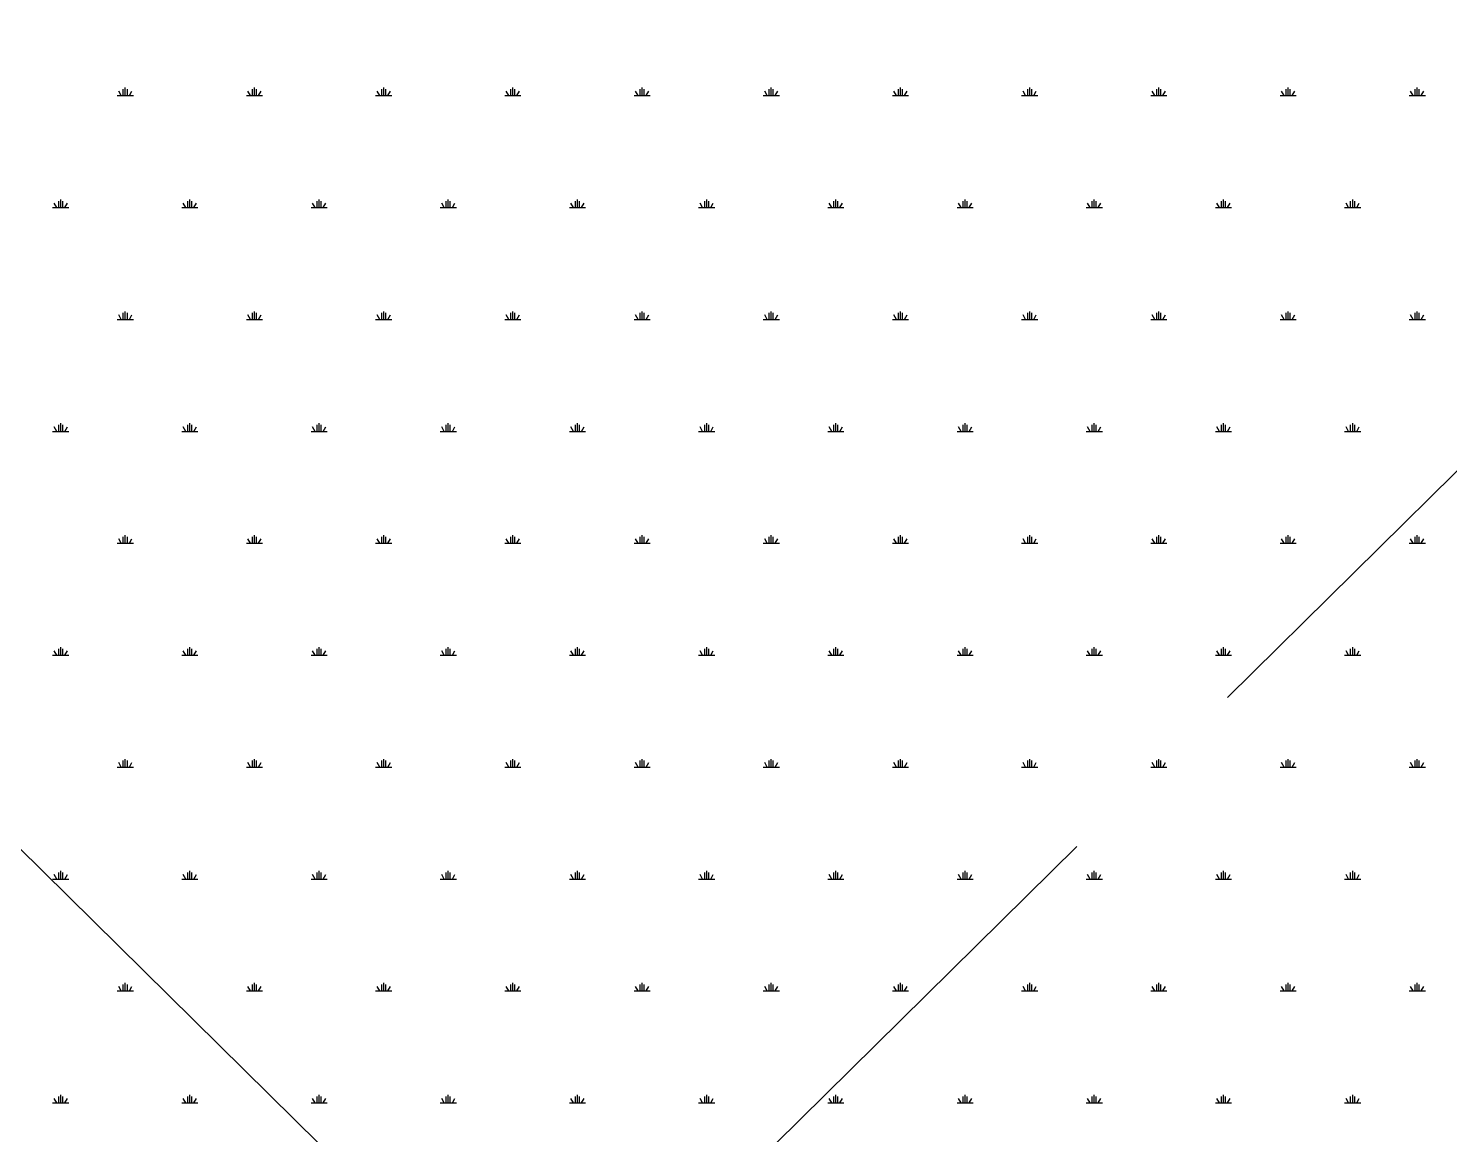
# Model space of a CAD drawing. Header units: millimetres. Extents: x 2999.9 to 3041.9, y 869.6 to 906.3.
# Drawn here: x 3020.963 to 3021.801, y 900.051 to 900.704 of the extents above; entities that cross this region are included whole.
import ezdxf

# ---------------------------------------------------------------- set-up
doc = ezdxf.new("R2010")
doc.units = ezdxf.units.MM
doc.linetypes.add('HIDDEN', pattern=[0.375, 0.25, -0.125])

msp = doc.modelspace()

# ---------------------------------------------------------------- linework, layer by layer
at = {"color": 253, "linetype": 'HIDDEN', "lineweight": 0}
for p, q in [((3019.26921, 897.93752), (3023.26921, 901.88817)), ((3023.26921, 897.93752), (3019.26921, 901.88817))]:
    msp.add_line(p, q, dxfattribs=at)
at = {"color": 76, "linetype": 'Continuous'}
for p, q in [((3021.01555, 900.664), (3021.02507, 900.664)), ((3021.01793, 900.664), (3021.0164, 900.66664)), ((3021.01912, 900.664), (3021.01912, 900.66781)), ((3021.02031, 900.664), (3021.02031, 900.66876)), ((3021.0215, 900.664), (3021.0215, 900.66781)), ((3021.02269, 900.664), (3021.02422, 900.66664)), ((3021.09175, 900.664), (3021.10127, 900.664)), ((3021.09413, 900.664), (3021.0926, 900.66664)), ((3021.09532, 900.664), (3021.09532, 900.66781)), ((3021.09651, 900.664), (3021.09651, 900.66876)), ((3021.0977, 900.664), (3021.0977, 900.66781)), ((3021.09889, 900.664), (3021.10042, 900.66664)), ((3021.16795, 900.664), (3021.17747, 900.664)), ((3021.17033, 900.664), (3021.1688, 900.66664)), ((3021.17152, 900.664), (3021.17152, 900.66781)), ((3021.17271, 900.664), (3021.17271, 900.66876)), ((3021.1739, 900.664), (3021.1739, 900.66781)), ((3021.17509, 900.664), (3021.17662, 900.66664)), ((3021.24415, 900.664), (3021.25367, 900.664)), ((3021.24653, 900.664), (3021.245, 900.66664)), ((3021.24772, 900.664), (3021.24772, 900.66781)), ((3021.24891, 900.664), (3021.24891, 900.66876)), ((3021.2501, 900.664), (3021.2501, 900.66781)), ((3021.25129, 900.664), (3021.25282, 900.66664)), ((3021.32035, 900.664), (3021.32987, 900.664)), ((3021.32273, 900.664), (3021.3212, 900.66664)), ((3021.32392, 900.664), (3021.32392, 900.66781)), ((3021.32511, 900.664), (3021.32511, 900.66876)), ((3021.3263, 900.664), (3021.3263, 900.66781)), ((3021.32749, 900.664), (3021.32902, 900.66664)), ((3021.39655, 900.664), (3021.40607, 900.664)), ((3021.39893, 900.664), (3021.3974, 900.66664)), ((3021.40012, 900.664), (3021.40012, 900.66781)), ((3021.40131, 900.664), (3021.40131, 900.66876)), ((3021.4025, 900.664), (3021.4025, 900.66781)), ((3021.40369, 900.664), (3021.40522, 900.66664)), ((3021.47275, 900.664), (3021.48227, 900.664)), ((3021.47513, 900.664), (3021.4736, 900.66664)), ((3021.47632, 900.664), (3021.47632, 900.66781)), ((3021.47751, 900.664), (3021.47751, 900.66876)), ((3021.4787, 900.664), (3021.4787, 900.66781)), ((3021.47989, 900.664), (3021.48142, 900.66664)), ((3021.54895, 900.664), (3021.55847, 900.664)), ((3021.55133, 900.664), (3021.5498, 900.66664)), ((3021.55252, 900.664), (3021.55252, 900.66781)), ((3021.55371, 900.664), (3021.55371, 900.66876)), ((3021.5549, 900.664), (3021.5549, 900.66781)), ((3021.55609, 900.664), (3021.55762, 900.66664)), ((3021.62515, 900.664), (3021.63467, 900.664)), ((3021.62753, 900.664), (3021.626, 900.66664)), ((3021.62872, 900.664), (3021.62872, 900.66781)), ((3021.62991, 900.664), (3021.62991, 900.66876)), ((3021.6311, 900.664), (3021.6311, 900.66781)), ((3021.63229, 900.664), (3021.63382, 900.66664)), ((3021.70135, 900.664), (3021.71087, 900.664)), ((3021.70373, 900.664), (3021.7022, 900.66664)), ((3021.70492, 900.664), (3021.70492, 900.66781)), ((3021.70611, 900.664), (3021.70611, 900.66876)), ((3021.7073, 900.664), (3021.7073, 900.66781)), ((3021.70849, 900.664), (3021.71002, 900.66664)), ((3021.77755, 900.664), (3021.78707, 900.664)), ((3021.77993, 900.664), (3021.7784, 900.66664)), ((3021.78112, 900.664), (3021.78112, 900.66781)), ((3021.78231, 900.664), (3021.78231, 900.66876)), ((3021.7835, 900.664), (3021.7835, 900.66781)), ((3021.78469, 900.664), (3021.78622, 900.66664)), ((3020.97745, 900.59801), (3020.98697, 900.59801)), ((3020.97983, 900.59801), (3020.9783, 900.60065)), ((3020.98102, 900.59801), (3020.98102, 900.60182)), ((3020.98221, 900.59801), (3020.98221, 900.60277)), ((3020.9834, 900.59801), (3020.9834, 900.60182)), ((3020.98459, 900.59801), (3020.98612, 900.60065)), ((3021.05365, 900.59801), (3021.06317, 900.59801)), ((3021.05603, 900.59801), (3021.0545, 900.60065)), ((3021.05722, 900.59801), (3021.05722, 900.60182)), ((3021.05841, 900.59801), (3021.05841, 900.60277)), ((3021.0596, 900.59801), (3021.0596, 900.60182)), ((3021.06079, 900.59801), (3021.06232, 900.60065)), ((3021.12985, 900.59801), (3021.13937, 900.59801)), ((3021.13223, 900.59801), (3021.1307, 900.60065)), ((3021.13342, 900.59801), (3021.13342, 900.60182)), ((3021.13461, 900.59801), (3021.13461, 900.60277)), ((3021.1358, 900.59801), (3021.1358, 900.60182)), ((3021.13699, 900.59801), (3021.13852, 900.60065)), ((3021.20605, 900.59801), (3021.21557, 900.59801)), ((3021.20843, 900.59801), (3021.2069, 900.60065)), ((3021.20962, 900.59801), (3021.20962, 900.60182)), ((3021.21081, 900.59801), (3021.21081, 900.60277)), ((3021.212, 900.59801), (3021.212, 900.60182)), ((3021.21319, 900.59801), (3021.21472, 900.60065)), ((3021.28225, 900.59801), (3021.29177, 900.59801)), ((3021.28463, 900.59801), (3021.2831, 900.60065)), ((3021.28582, 900.59801), (3021.28582, 900.60182)), ((3021.28701, 900.59801), (3021.28701, 900.60277)), ((3021.2882, 900.59801), (3021.2882, 900.60182)), ((3021.28939, 900.59801), (3021.29092, 900.60065)), ((3021.35845, 900.59801), (3021.36797, 900.59801)), ((3021.36083, 900.59801), (3021.3593, 900.60065)), ((3021.36202, 900.59801), (3021.36202, 900.60182)), ((3021.36321, 900.59801), (3021.36321, 900.60277)), ((3021.3644, 900.59801), (3021.3644, 900.60182)), ((3021.36559, 900.59801), (3021.36712, 900.60065)), ((3021.43465, 900.59801), (3021.44417, 900.59801)), ((3021.43703, 900.59801), (3021.4355, 900.60065)), ((3021.43822, 900.59801), (3021.43822, 900.60182)), ((3021.43941, 900.59801), (3021.43941, 900.60277)), ((3021.4406, 900.59801), (3021.4406, 900.60182)), ((3021.44179, 900.59801), (3021.44332, 900.60065)), ((3021.51085, 900.59801), (3021.52037, 900.59801)), ((3021.51323, 900.59801), (3021.5117, 900.60065)), ((3021.51442, 900.59801), (3021.51442, 900.60182)), ((3021.51561, 900.59801), (3021.51561, 900.60277)), ((3021.5168, 900.59801), (3021.5168, 900.60182)), ((3021.51799, 900.59801), (3021.51952, 900.60065)), ((3021.58705, 900.59801), (3021.59657, 900.59801)), ((3021.58943, 900.59801), (3021.5879, 900.60065)), ((3021.59062, 900.59801), (3021.59062, 900.60182)), ((3021.59181, 900.59801), (3021.59181, 900.60277)), ((3021.593, 900.59801), (3021.593, 900.60182)), ((3021.59419, 900.59801), (3021.59572, 900.60065)), ((3021.66325, 900.59801), (3021.67277, 900.59801)), ((3021.66563, 900.59801), (3021.6641, 900.60065)), ((3021.66682, 900.59801), (3021.66682, 900.60182)), ((3021.66801, 900.59801), (3021.66801, 900.60277)), ((3021.6692, 900.59801), (3021.6692, 900.60182)), ((3021.67039, 900.59801), (3021.67192, 900.60065)), ((3021.73945, 900.59801), (3021.74897, 900.59801)), ((3021.74183, 900.59801), (3021.7403, 900.60065)), ((3021.74302, 900.59801), (3021.74302, 900.60182)), ((3021.74421, 900.59801), (3021.74421, 900.60277)), ((3021.7454, 900.59801), (3021.7454, 900.60182)), ((3021.74659, 900.59801), (3021.74812, 900.60065)), ((3021.01555, 900.53202), (3021.02507, 900.53202)), ((3021.01793, 900.53202), (3021.0164, 900.53466)), ((3021.01912, 900.53202), (3021.01912, 900.53583)), ((3021.02031, 900.53202), (3021.02031, 900.53678)), ((3021.0215, 900.53202), (3021.0215, 900.53583)), ((3021.02269, 900.53202), (3021.02422, 900.53466)), ((3021.09175, 900.53202), (3021.10127, 900.53202)), ((3021.09413, 900.53202), (3021.0926, 900.53466)), ((3021.09532, 900.53202), (3021.09532, 900.53583)), ((3021.09651, 900.53202), (3021.09651, 900.53678)), ((3021.0977, 900.53202), (3021.0977, 900.53583)), ((3021.09889, 900.53202), (3021.10042, 900.53466)), ((3021.16795, 900.53202), (3021.17747, 900.53202)), ((3021.17033, 900.53202), (3021.1688, 900.53466)), ((3021.17152, 900.53202), (3021.17152, 900.53583)), ((3021.17271, 900.53202), (3021.17271, 900.53678)), ((3021.1739, 900.53202), (3021.1739, 900.53583)), ((3021.17509, 900.53202), (3021.17662, 900.53466)), ((3021.24415, 900.53202), (3021.25367, 900.53202)), ((3021.24653, 900.53202), (3021.245, 900.53466)), ((3021.24772, 900.53202), (3021.24772, 900.53583)), ((3021.24891, 900.53202), (3021.24891, 900.53678)), ((3021.2501, 900.53202), (3021.2501, 900.53583)), ((3021.25129, 900.53202), (3021.25282, 900.53466)), ((3021.32035, 900.53202), (3021.32987, 900.53202)), ((3021.32273, 900.53202), (3021.3212, 900.53466)), ((3021.32392, 900.53202), (3021.32392, 900.53583)), ((3021.32511, 900.53202), (3021.32511, 900.53678)), ((3021.3263, 900.53202), (3021.3263, 900.53583)), ((3021.32749, 900.53202), (3021.32902, 900.53466)), ((3021.39655, 900.53202), (3021.40607, 900.53202)), ((3021.39893, 900.53202), (3021.3974, 900.53466)), ((3021.40012, 900.53202), (3021.40012, 900.53583)), ((3021.40131, 900.53202), (3021.40131, 900.53678)), ((3021.4025, 900.53202), (3021.4025, 900.53583)), ((3021.40369, 900.53202), (3021.40522, 900.53466)), ((3021.47275, 900.53202), (3021.48227, 900.53202)), ((3021.47513, 900.53202), (3021.4736, 900.53466)), ((3021.47632, 900.53202), (3021.47632, 900.53583)), ((3021.47751, 900.53202), (3021.47751, 900.53678)), ((3021.4787, 900.53202), (3021.4787, 900.53583)), ((3021.47989, 900.53202), (3021.48142, 900.53466)), ((3021.54895, 900.53202), (3021.55847, 900.53202)), ((3021.55133, 900.53202), (3021.5498, 900.53466)), ((3021.55252, 900.53202), (3021.55252, 900.53583)), ((3021.55371, 900.53202), (3021.55371, 900.53678)), ((3021.5549, 900.53202), (3021.5549, 900.53583)), ((3021.55609, 900.53202), (3021.55762, 900.53466)), ((3021.62515, 900.53202), (3021.63467, 900.53202)), ((3021.62753, 900.53202), (3021.626, 900.53466)), ((3021.62872, 900.53202), (3021.62872, 900.53583)), ((3021.62991, 900.53202), (3021.62991, 900.53678)), ((3021.6311, 900.53202), (3021.6311, 900.53583)), ((3021.63229, 900.53202), (3021.63382, 900.53466)), ((3021.70135, 900.53202), (3021.71087, 900.53202)), ((3021.70373, 900.53202), (3021.7022, 900.53466)), ((3021.70492, 900.53202), (3021.70492, 900.53583)), ((3021.70611, 900.53202), (3021.70611, 900.53678)), ((3021.7073, 900.53202), (3021.7073, 900.53583)), ((3021.70849, 900.53202), (3021.71002, 900.53466)), ((3021.77755, 900.53202), (3021.78707, 900.53202)), ((3021.77993, 900.53202), (3021.7784, 900.53466)), ((3021.78112, 900.53202), (3021.78112, 900.53583)), ((3021.78231, 900.53202), (3021.78231, 900.53678)), ((3021.7835, 900.53202), (3021.7835, 900.53583)), ((3021.78469, 900.53202), (3021.78622, 900.53466)), ((3020.98221, 900.46603), (3020.98221, 900.47079)), ((3021.05841, 900.46603), (3021.05841, 900.47079)), ((3021.13461, 900.46603), (3021.13461, 900.47079)), ((3021.21081, 900.46603), (3021.21081, 900.47079)), ((3021.28701, 900.46603), (3021.28701, 900.47079)), ((3021.36321, 900.46603), (3021.36321, 900.47079)), ((3021.43941, 900.46603), (3021.43941, 900.47079)), ((3021.51561, 900.46603), (3021.51561, 900.47079)), ((3021.59181, 900.46603), (3021.59181, 900.47079)), ((3021.66801, 900.46603), (3021.66801, 900.47079)), ((3021.74421, 900.46603), (3021.74421, 900.47079)), ((3020.97745, 900.46603), (3020.98697, 900.46603)), ((3020.97983, 900.46603), (3020.9783, 900.46866)), ((3020.98102, 900.46603), (3020.98102, 900.46984)), ((3020.9834, 900.46603), (3020.9834, 900.46984)), ((3020.98459, 900.46603), (3020.98612, 900.46867)), ((3021.05365, 900.46603), (3021.06317, 900.46603)), ((3021.05603, 900.46603), (3021.0545, 900.46866)), ((3021.05722, 900.46603), (3021.05722, 900.46984)), ((3021.0596, 900.46603), (3021.0596, 900.46984)), ((3021.06079, 900.46603), (3021.06232, 900.46867)), ((3021.12985, 900.46603), (3021.13937, 900.46603)), ((3021.13223, 900.46603), (3021.1307, 900.46866)), ((3021.13342, 900.46603), (3021.13342, 900.46984)), ((3021.1358, 900.46603), (3021.1358, 900.46984)), ((3021.13699, 900.46603), (3021.13852, 900.46867)), ((3021.20605, 900.46603), (3021.21557, 900.46603)), ((3021.20843, 900.46603), (3021.2069, 900.46866)), ((3021.20962, 900.46603), (3021.20962, 900.46984)), ((3021.212, 900.46603), (3021.212, 900.46984)), ((3021.21319, 900.46603), (3021.21472, 900.46867)), ((3021.28225, 900.46603), (3021.29177, 900.46603)), ((3021.28463, 900.46603), (3021.2831, 900.46866)), ((3021.28582, 900.46603), (3021.28582, 900.46984)), ((3021.2882, 900.46603), (3021.2882, 900.46984)), ((3021.28939, 900.46603), (3021.29092, 900.46867)), ((3021.35845, 900.46603), (3021.36797, 900.46603)), ((3021.36083, 900.46603), (3021.3593, 900.46866)), ((3021.36202, 900.46603), (3021.36202, 900.46984)), ((3021.3644, 900.46603), (3021.3644, 900.46984)), ((3021.36559, 900.46603), (3021.36712, 900.46867)), ((3021.43465, 900.46603), (3021.44417, 900.46603)), ((3021.43703, 900.46603), (3021.4355, 900.46866)), ((3021.43822, 900.46603), (3021.43822, 900.46984)), ((3021.4406, 900.46603), (3021.4406, 900.46984)), ((3021.44179, 900.46603), (3021.44332, 900.46867)), ((3021.51085, 900.46603), (3021.52037, 900.46603)), ((3021.51323, 900.46603), (3021.5117, 900.46866)), ((3021.51442, 900.46603), (3021.51442, 900.46984)), ((3021.5168, 900.46603), (3021.5168, 900.46984)), ((3021.51799, 900.46603), (3021.51952, 900.46867)), ((3021.58705, 900.46603), (3021.59657, 900.46603)), ((3021.58943, 900.46603), (3021.5879, 900.46866)), ((3021.59062, 900.46603), (3021.59062, 900.46984)), ((3021.593, 900.46603), (3021.593, 900.46984)), ((3021.59419, 900.46603), (3021.59572, 900.46867)), ((3021.66325, 900.46603), (3021.67277, 900.46603)), ((3021.66563, 900.46603), (3021.6641, 900.46866)), ((3021.66682, 900.46603), (3021.66682, 900.46984)), ((3021.6692, 900.46603), (3021.6692, 900.46984)), ((3021.67039, 900.46603), (3021.67192, 900.46867)), ((3021.73945, 900.46603), (3021.74897, 900.46603)), ((3021.74183, 900.46603), (3021.7403, 900.46866)), ((3021.74302, 900.46603), (3021.74302, 900.46984)), ((3021.7454, 900.46603), (3021.7454, 900.46984)), ((3021.74659, 900.46603), (3021.74812, 900.46867)), ((3021.01912, 900.40003), (3021.01912, 900.40384)), ((3021.02031, 900.40003), (3021.02031, 900.4048)), ((3021.0215, 900.40003), (3021.0215, 900.40384)), ((3021.09532, 900.40003), (3021.09532, 900.40384)), ((3021.09651, 900.40003), (3021.09651, 900.4048)), ((3021.0977, 900.40003), (3021.0977, 900.40384)), ((3021.17152, 900.40003), (3021.17152, 900.40384)), ((3021.17271, 900.40003), (3021.17271, 900.4048)), ((3021.1739, 900.40003), (3021.1739, 900.40384)), ((3021.24772, 900.40003), (3021.24772, 900.40384)), ((3021.24891, 900.40003), (3021.24891, 900.4048)), ((3021.2501, 900.40003), (3021.2501, 900.40384)), ((3021.32392, 900.40003), (3021.32392, 900.40384)), ((3021.32511, 900.40003), (3021.32511, 900.4048)), ((3021.3263, 900.40003), (3021.3263, 900.40384)), ((3021.40012, 900.40003), (3021.40012, 900.40384)), ((3021.40131, 900.40003), (3021.40131, 900.4048)), ((3021.4025, 900.40003), (3021.4025, 900.40384)), ((3021.47632, 900.40003), (3021.47632, 900.40384)), ((3021.47751, 900.40003), (3021.47751, 900.4048)), ((3021.4787, 900.40003), (3021.4787, 900.40384)), ((3021.55252, 900.40003), (3021.55252, 900.40384)), ((3021.55371, 900.40003), (3021.55371, 900.4048)), ((3021.5549, 900.40003), (3021.5549, 900.40384)), ((3021.62872, 900.40003), (3021.62872, 900.40384)), ((3021.62991, 900.40003), (3021.62991, 900.4048)), ((3021.6311, 900.40003), (3021.6311, 900.40384)), ((3021.70492, 900.40003), (3021.70492, 900.40384)), ((3021.70611, 900.40003), (3021.70611, 900.4048)), ((3021.7073, 900.40003), (3021.7073, 900.40384)), ((3021.78112, 900.40003), (3021.78112, 900.40384)), ((3021.78231, 900.40003), (3021.78231, 900.4048)), ((3021.7835, 900.40003), (3021.7835, 900.40384)), ((3021.01555, 900.40003), (3021.02507, 900.40003)), ((3021.01793, 900.40003), (3021.0164, 900.40267)), ((3021.02269, 900.40004), (3021.02422, 900.40268)), ((3021.09175, 900.40003), (3021.10127, 900.40003)), ((3021.09413, 900.40003), (3021.0926, 900.40267)), ((3021.09889, 900.40004), (3021.10042, 900.40268)), ((3021.16795, 900.40003), (3021.17747, 900.40003)), ((3021.17033, 900.40003), (3021.1688, 900.40267)), ((3021.17509, 900.40004), (3021.17662, 900.40268)), ((3021.24415, 900.40003), (3021.25367, 900.40003)), ((3021.24653, 900.40003), (3021.245, 900.40267)), ((3021.25129, 900.40004), (3021.25282, 900.40268)), ((3021.32035, 900.40003), (3021.32987, 900.40003)), ((3021.32273, 900.40003), (3021.3212, 900.40267)), ((3021.32749, 900.40004), (3021.32902, 900.40268)), ((3021.39655, 900.40003), (3021.40607, 900.40003)), ((3021.39893, 900.40003), (3021.3974, 900.40267)), ((3021.40369, 900.40004), (3021.40522, 900.40268)), ((3021.47275, 900.40003), (3021.48227, 900.40003)), ((3021.47513, 900.40003), (3021.4736, 900.40267)), ((3021.47989, 900.40004), (3021.48142, 900.40268)), ((3021.54895, 900.40003), (3021.55847, 900.40003)), ((3021.55133, 900.40003), (3021.5498, 900.40267)), ((3021.55609, 900.40004), (3021.55762, 900.40268)), ((3021.62515, 900.40003), (3021.63467, 900.40003)), ((3021.62753, 900.40003), (3021.626, 900.40267)), ((3021.63229, 900.40004), (3021.63382, 900.40268)), ((3021.70135, 900.40003), (3021.71087, 900.40003)), ((3021.70373, 900.40003), (3021.7022, 900.40267)), ((3021.70849, 900.40004), (3021.71002, 900.40268)), ((3021.77755, 900.40003), (3021.78707, 900.40003)), ((3021.77993, 900.40003), (3021.7784, 900.40267)), ((3021.78469, 900.40004), (3021.78622, 900.40268)), ((3020.97983, 900.33404), (3020.9783, 900.33668)), ((3020.98102, 900.33404), (3020.98102, 900.33785)), ((3020.98221, 900.33404), (3020.98221, 900.33881)), ((3020.9834, 900.33404), (3020.9834, 900.33785)), ((3020.98459, 900.33404), (3020.98612, 900.33668)), ((3021.05603, 900.33404), (3021.0545, 900.33668)), ((3021.05722, 900.33404), (3021.05722, 900.33785)), ((3021.05841, 900.33404), (3021.05841, 900.33881)), ((3021.0596, 900.33404), (3021.0596, 900.33785)), ((3021.06079, 900.33404), (3021.06232, 900.33668)), ((3021.13223, 900.33404), (3021.1307, 900.33668)), ((3021.13342, 900.33404), (3021.13342, 900.33785)), ((3021.13461, 900.33404), (3021.13461, 900.33881)), ((3021.1358, 900.33404), (3021.1358, 900.33785)), ((3021.13699, 900.33404), (3021.13852, 900.33668)), ((3021.20843, 900.33404), (3021.2069, 900.33668)), ((3021.20962, 900.33404), (3021.20962, 900.33785)), ((3021.21081, 900.33404), (3021.21081, 900.33881)), ((3021.212, 900.33404), (3021.212, 900.33785)), ((3021.21319, 900.33404), (3021.21472, 900.33668)), ((3021.28463, 900.33404), (3021.2831, 900.33668)), ((3021.28582, 900.33404), (3021.28582, 900.33785)), ((3021.28701, 900.33404), (3021.28701, 900.33881)), ((3021.2882, 900.33404), (3021.2882, 900.33785)), ((3021.28939, 900.33404), (3021.29092, 900.33668)), ((3021.36083, 900.33404), (3021.3593, 900.33668)), ((3021.36202, 900.33404), (3021.36202, 900.33785)), ((3021.36321, 900.33404), (3021.36321, 900.33881)), ((3021.3644, 900.33404), (3021.3644, 900.33785)), ((3021.36559, 900.33404), (3021.36712, 900.33668)), ((3021.43703, 900.33404), (3021.4355, 900.33668)), ((3021.43822, 900.33404), (3021.43822, 900.33785)), ((3021.43941, 900.33404), (3021.43941, 900.33881)), ((3021.4406, 900.33404), (3021.4406, 900.33785)), ((3021.44179, 900.33404), (3021.44332, 900.33668)), ((3021.51323, 900.33404), (3021.5117, 900.33668)), ((3021.51442, 900.33404), (3021.51442, 900.33785)), ((3021.51561, 900.33404), (3021.51561, 900.33881)), ((3021.5168, 900.33404), (3021.5168, 900.33785)), ((3021.51799, 900.33404), (3021.51952, 900.33668)), ((3021.58943, 900.33404), (3021.5879, 900.33668)), ((3021.59062, 900.33404), (3021.59062, 900.33785)), ((3021.59181, 900.33404), (3021.59181, 900.33881)), ((3021.593, 900.33404), (3021.593, 900.33785)), ((3021.59419, 900.33404), (3021.59572, 900.33668)), ((3021.66563, 900.33404), (3021.6641, 900.33668)), ((3021.66682, 900.33404), (3021.66682, 900.33785)), ((3021.66801, 900.33404), (3021.66801, 900.33881)), ((3021.6692, 900.33404), (3021.6692, 900.33785)), ((3021.67039, 900.33404), (3021.67192, 900.33668)), ((3021.74183, 900.33404), (3021.7403, 900.33668)), ((3021.74302, 900.33404), (3021.74302, 900.33785)), ((3021.74421, 900.33404), (3021.74421, 900.33881)), ((3021.7454, 900.33404), (3021.7454, 900.33785)), ((3021.74659, 900.33404), (3021.74812, 900.33668)), ((3020.97745, 900.33404), (3020.98697, 900.33404)), ((3021.05365, 900.33404), (3021.06317, 900.33404)), ((3021.12985, 900.33404), (3021.13937, 900.33404)), ((3021.20605, 900.33404), (3021.21557, 900.33404)), ((3021.28225, 900.33404), (3021.29177, 900.33404)), ((3021.35845, 900.33404), (3021.36797, 900.33404)), ((3021.43465, 900.33404), (3021.44417, 900.33404)), ((3021.51085, 900.33404), (3021.52037, 900.33404)), ((3021.58705, 900.33404), (3021.59657, 900.33404)), ((3021.66325, 900.33404), (3021.67277, 900.33404)), ((3021.73945, 900.33404), (3021.74897, 900.33404)), ((3021.01793, 900.26805), (3021.0164, 900.27069)), ((3021.01912, 900.26805), (3021.01912, 900.27186)), ((3021.02031, 900.26805), (3021.02031, 900.27281)), ((3021.0215, 900.26805), (3021.0215, 900.27186)), ((3021.02269, 900.26805), (3021.02422, 900.27069)), ((3021.09413, 900.26805), (3021.0926, 900.27069)), ((3021.09532, 900.26805), (3021.09532, 900.27186)), ((3021.09651, 900.26805), (3021.09651, 900.27281)), ((3021.0977, 900.26805), (3021.0977, 900.27186)), ((3021.09889, 900.26805), (3021.10042, 900.27069)), ((3021.17033, 900.26805), (3021.1688, 900.27069)), ((3021.17152, 900.26805), (3021.17152, 900.27186)), ((3021.17271, 900.26805), (3021.17271, 900.27281)), ((3021.1739, 900.26805), (3021.1739, 900.27186)), ((3021.17509, 900.26805), (3021.17662, 900.27069)), ((3021.24653, 900.26805), (3021.245, 900.27069)), ((3021.24772, 900.26805), (3021.24772, 900.27186)), ((3021.24891, 900.26805), (3021.24891, 900.27281)), ((3021.2501, 900.26805), (3021.2501, 900.27186)), ((3021.25129, 900.26805), (3021.25282, 900.27069)), ((3021.32273, 900.26805), (3021.3212, 900.27069)), ((3021.32392, 900.26805), (3021.32392, 900.27186)), ((3021.32511, 900.26805), (3021.32511, 900.27281)), ((3021.3263, 900.26805), (3021.3263, 900.27186)), ((3021.32749, 900.26805), (3021.32902, 900.27069)), ((3021.39893, 900.26805), (3021.3974, 900.27069)), ((3021.40012, 900.26805), (3021.40012, 900.27186)), ((3021.40131, 900.26805), (3021.40131, 900.27281)), ((3021.4025, 900.26805), (3021.4025, 900.27186)), ((3021.40369, 900.26805), (3021.40522, 900.27069)), ((3021.47513, 900.26805), (3021.4736, 900.27069)), ((3021.47632, 900.26805), (3021.47632, 900.27186)), ((3021.47751, 900.26805), (3021.47751, 900.27281)), ((3021.4787, 900.26805), (3021.4787, 900.27186)), ((3021.47989, 900.26805), (3021.48142, 900.27069)), ((3021.55133, 900.26805), (3021.5498, 900.27069)), ((3021.55252, 900.26805), (3021.55252, 900.27186)), ((3021.55371, 900.26805), (3021.55371, 900.27281)), ((3021.5549, 900.26805), (3021.5549, 900.27186)), ((3021.55609, 900.26805), (3021.55762, 900.27069)), ((3021.62753, 900.26805), (3021.626, 900.27069)), ((3021.62872, 900.26805), (3021.62872, 900.27186)), ((3021.62991, 900.2691), (3021.62991, 900.27281)), ((3021.62991, 900.26805), (3021.62991, 900.2691)), ((3021.6311, 900.27027), (3021.6311, 900.27186)), ((3021.6311, 900.26805), (3021.6311, 900.27027)), ((3021.63229, 900.26805), (3021.63382, 900.27069)), ((3021.70373, 900.26805), (3021.7022, 900.27069)), ((3021.70492, 900.26805), (3021.70492, 900.27186)), ((3021.70611, 900.26805), (3021.70611, 900.27281)), ((3021.7073, 900.26805), (3021.7073, 900.27186)), ((3021.70849, 900.26805), (3021.71002, 900.27069)), ((3021.77993, 900.26805), (3021.7784, 900.27069)), ((3021.78112, 900.26805), (3021.78112, 900.27186)), ((3021.78231, 900.26805), (3021.78231, 900.27281)), ((3021.7835, 900.26805), (3021.7835, 900.27186)), ((3021.78469, 900.26805), (3021.78622, 900.27069)), ((3021.01555, 900.26805), (3021.02507, 900.26805)), ((3021.09175, 900.26805), (3021.10127, 900.26805)), ((3021.16795, 900.26805), (3021.17747, 900.26805)), ((3021.24415, 900.26805), (3021.25367, 900.26805)), ((3021.32035, 900.26805), (3021.32987, 900.26805)), ((3021.39655, 900.26805), (3021.40607, 900.26805)), ((3021.47275, 900.26805), (3021.48227, 900.26805)), ((3021.54895, 900.26805), (3021.55847, 900.26805)), ((3021.62515, 900.26805), (3021.62885, 900.26805)), ((3021.62885, 900.26805), (3021.63467, 900.26805)), ((3021.70135, 900.26805), (3021.71087, 900.26805)), ((3021.77755, 900.26805), (3021.78707, 900.26805)), ((3020.97745, 900.20206), (3020.98697, 900.20206)), ((3020.97983, 900.20206), (3020.9783, 900.2047)), ((3020.98102, 900.20206), (3020.98102, 900.20587)), ((3020.98221, 900.20206), (3020.98221, 900.20682)), ((3020.9834, 900.20206), (3020.9834, 900.20587)), ((3020.98459, 900.20206), (3020.98612, 900.2047)), ((3021.05365, 900.20206), (3021.06317, 900.20206)), ((3021.05603, 900.20206), (3021.0545, 900.2047)), ((3021.05722, 900.20206), (3021.05722, 900.20587)), ((3021.05841, 900.20206), (3021.05841, 900.20682)), ((3021.0596, 900.20206), (3021.0596, 900.20587)), ((3021.06079, 900.20206), (3021.06232, 900.2047)), ((3021.12985, 900.20206), (3021.13937, 900.20206)), ((3021.13223, 900.20206), (3021.1307, 900.2047)), ((3021.13342, 900.20206), (3021.13342, 900.20587)), ((3021.13461, 900.20206), (3021.13461, 900.20682)), ((3021.1358, 900.20206), (3021.1358, 900.20587)), ((3021.13699, 900.20206), (3021.13852, 900.2047)), ((3021.20605, 900.20206), (3021.21557, 900.20206)), ((3021.20843, 900.20206), (3021.2069, 900.2047)), ((3021.20962, 900.20206), (3021.20962, 900.20587)), ((3021.21081, 900.20206), (3021.21081, 900.20682)), ((3021.212, 900.20206), (3021.212, 900.20587)), ((3021.21319, 900.20206), (3021.21472, 900.2047)), ((3021.28225, 900.20206), (3021.29177, 900.20206)), ((3021.28463, 900.20206), (3021.2831, 900.2047)), ((3021.28582, 900.20206), (3021.28582, 900.20587)), ((3021.28701, 900.20206), (3021.28701, 900.20682)), ((3021.2882, 900.20206), (3021.2882, 900.20587)), ((3021.28939, 900.20206), (3021.29092, 900.2047)), ((3021.35845, 900.20206), (3021.36797, 900.20206)), ((3021.36083, 900.20206), (3021.3593, 900.2047)), ((3021.36202, 900.20206), (3021.36202, 900.20587)), ((3021.36321, 900.20206), (3021.36321, 900.20682)), ((3021.3644, 900.20206), (3021.3644, 900.20587)), ((3021.36559, 900.20206), (3021.36712, 900.2047)), ((3021.43465, 900.20206), (3021.44417, 900.20206)), ((3021.43703, 900.20206), (3021.4355, 900.2047)), ((3021.43822, 900.20206), (3021.43822, 900.20587)), ((3021.43941, 900.20206), (3021.43941, 900.20682)), ((3021.4406, 900.20206), (3021.4406, 900.20587)), ((3021.44179, 900.20206), (3021.44332, 900.2047)), ((3021.51085, 900.20206), (3021.52037, 900.20206)), ((3021.51323, 900.20206), (3021.5117, 900.2047)), ((3021.51442, 900.20206), (3021.51442, 900.20587)), ((3021.51561, 900.20206), (3021.51561, 900.20682)), ((3021.5168, 900.20206), (3021.5168, 900.20587)), ((3021.51799, 900.20206), (3021.51952, 900.2047)), ((3021.58705, 900.20206), (3021.59657, 900.20206)), ((3021.58943, 900.20206), (3021.5879, 900.2047)), ((3021.59062, 900.20206), (3021.59062, 900.20587)), ((3021.59181, 900.20206), (3021.59181, 900.20682)), ((3021.593, 900.20206), (3021.593, 900.20587)), ((3021.59419, 900.20206), (3021.59572, 900.2047)), ((3021.66325, 900.20206), (3021.67277, 900.20206)), ((3021.66563, 900.20206), (3021.6641, 900.2047)), ((3021.66682, 900.20206), (3021.66682, 900.20587)), ((3021.66801, 900.20206), (3021.66801, 900.20682)), ((3021.6692, 900.20206), (3021.6692, 900.20587)), ((3021.67039, 900.20206), (3021.67192, 900.2047)), ((3021.73945, 900.20206), (3021.74897, 900.20206)), ((3021.74183, 900.20206), (3021.7403, 900.2047)), ((3021.74302, 900.20206), (3021.74302, 900.20587)), ((3021.74421, 900.20206), (3021.74421, 900.20682)), ((3021.7454, 900.20206), (3021.7454, 900.20587)), ((3021.74659, 900.20206), (3021.74812, 900.2047)), ((3021.01555, 900.13607), (3021.02507, 900.13607)), ((3021.01793, 900.13607), (3021.0164, 900.13871)), ((3021.01912, 900.13607), (3021.01912, 900.13988)), ((3021.02031, 900.13607), (3021.02031, 900.14083)), ((3021.0215, 900.13607), (3021.0215, 900.13988)), ((3021.02269, 900.13607), (3021.02422, 900.13871)), ((3021.09175, 900.13607), (3021.10127, 900.13607)), ((3021.09413, 900.13607), (3021.0926, 900.13871)), ((3021.09532, 900.13607), (3021.09532, 900.13988)), ((3021.09651, 900.13607), (3021.09651, 900.14083)), ((3021.0977, 900.13607), (3021.0977, 900.13988)), ((3021.09889, 900.13607), (3021.10042, 900.13871)), ((3021.16795, 900.13607), (3021.17747, 900.13607)), ((3021.17033, 900.13607), (3021.1688, 900.13871)), ((3021.17152, 900.13607), (3021.17152, 900.13988)), ((3021.17271, 900.13607), (3021.17271, 900.14083)), ((3021.1739, 900.13607), (3021.1739, 900.13988)), ((3021.17509, 900.13607), (3021.17662, 900.13871)), ((3021.24415, 900.13607), (3021.25367, 900.13607)), ((3021.24653, 900.13607), (3021.245, 900.13871)), ((3021.24772, 900.13607), (3021.24772, 900.13988)), ((3021.24891, 900.13607), (3021.24891, 900.14083)), ((3021.2501, 900.13607), (3021.2501, 900.13988)), ((3021.25129, 900.13607), (3021.25282, 900.13871)), ((3021.32035, 900.13607), (3021.32987, 900.13607)), ((3021.32273, 900.13607), (3021.3212, 900.13871)), ((3021.32392, 900.13607), (3021.32392, 900.13988)), ((3021.32511, 900.13607), (3021.32511, 900.14083)), ((3021.3263, 900.13607), (3021.3263, 900.13988)), ((3021.32749, 900.13607), (3021.32902, 900.13871)), ((3021.39655, 900.13607), (3021.40607, 900.13607)), ((3021.39893, 900.13607), (3021.3974, 900.13871)), ((3021.40012, 900.13607), (3021.40012, 900.13988)), ((3021.40131, 900.13607), (3021.40131, 900.14083)), ((3021.4025, 900.13607), (3021.4025, 900.13988)), ((3021.40369, 900.13607), (3021.40522, 900.13871)), ((3021.47275, 900.13607), (3021.48227, 900.13607)), ((3021.47513, 900.13607), (3021.4736, 900.13871)), ((3021.47632, 900.13607), (3021.47632, 900.13988)), ((3021.47751, 900.13607), (3021.47751, 900.14083)), ((3021.4787, 900.13607), (3021.4787, 900.13988)), ((3021.47989, 900.13607), (3021.48142, 900.13871)), ((3021.54895, 900.13607), (3021.55847, 900.13607)), ((3021.55133, 900.13607), (3021.5498, 900.13871)), ((3021.55252, 900.13607), (3021.55252, 900.13988)), ((3021.55371, 900.13607), (3021.55371, 900.14083)), ((3021.5549, 900.13607), (3021.5549, 900.13988)), ((3021.55609, 900.13607), (3021.55762, 900.13871)), ((3021.62515, 900.13607), (3021.63467, 900.13607)), ((3021.62753, 900.13607), (3021.626, 900.13871)), ((3021.62872, 900.13607), (3021.62872, 900.13988)), ((3021.62991, 900.13607), (3021.62991, 900.14083)), ((3021.6311, 900.13607), (3021.6311, 900.13988)), ((3021.63229, 900.13607), (3021.63382, 900.13871)), ((3021.70135, 900.13607), (3021.71087, 900.13607)), ((3021.70373, 900.13607), (3021.7022, 900.13871)), ((3021.70492, 900.13607), (3021.70492, 900.13988)), ((3021.70611, 900.13607), (3021.70611, 900.14083)), ((3021.7073, 900.13607), (3021.7073, 900.13988)), ((3021.70849, 900.13607), (3021.71002, 900.13871)), ((3021.77755, 900.13607), (3021.78707, 900.13607)), ((3021.77993, 900.13607), (3021.7784, 900.13871)), ((3021.78112, 900.13607), (3021.78112, 900.13988)), ((3021.78231, 900.13607), (3021.78231, 900.14083)), ((3021.7835, 900.13607), (3021.7835, 900.13988)), ((3021.78469, 900.13607), (3021.78622, 900.13871)), ((3020.97745, 900.07008), (3020.98697, 900.07008)), ((3020.97983, 900.07008), (3020.9783, 900.07272)), ((3020.98102, 900.07008), (3020.98102, 900.07389)), ((3020.98221, 900.07008), (3020.98221, 900.07484)), ((3020.9834, 900.07008), (3020.9834, 900.07389)), ((3020.98459, 900.07008), (3020.98612, 900.07272)), ((3021.05365, 900.07008), (3021.06317, 900.07008)), ((3021.05603, 900.07008), (3021.0545, 900.07272)), ((3021.05722, 900.07008), (3021.05722, 900.07389)), ((3021.05841, 900.07008), (3021.05841, 900.07484)), ((3021.0596, 900.07008), (3021.0596, 900.07389)), ((3021.06079, 900.07008), (3021.06232, 900.07272)), ((3021.12985, 900.07008), (3021.13937, 900.07008)), ((3021.13223, 900.07008), (3021.1307, 900.07272)), ((3021.13342, 900.07008), (3021.13342, 900.07389)), ((3021.13461, 900.07008), (3021.13461, 900.07484)), ((3021.1358, 900.07008), (3021.1358, 900.07389)), ((3021.13699, 900.07008), (3021.13852, 900.07272)), ((3021.20605, 900.07008), (3021.21557, 900.07008)), ((3021.20843, 900.07008), (3021.2069, 900.07272)), ((3021.20962, 900.07008), (3021.20962, 900.07389)), ((3021.21081, 900.07008), (3021.21081, 900.07484)), ((3021.212, 900.07008), (3021.212, 900.07389)), ((3021.21319, 900.07008), (3021.21472, 900.07272)), ((3021.28225, 900.07008), (3021.29177, 900.07008)), ((3021.28463, 900.07008), (3021.2831, 900.07272)), ((3021.28582, 900.07008), (3021.28582, 900.07389)), ((3021.28701, 900.07008), (3021.28701, 900.07484)), ((3021.2882, 900.07008), (3021.2882, 900.07389)), ((3021.28939, 900.07008), (3021.29092, 900.07272)), ((3021.35845, 900.07008), (3021.36797, 900.07008)), ((3021.36083, 900.07008), (3021.3593, 900.07272)), ((3021.36202, 900.07008), (3021.36202, 900.07389)), ((3021.36321, 900.07008), (3021.36321, 900.07484)), ((3021.3644, 900.07008), (3021.3644, 900.07389)), ((3021.36559, 900.07008), (3021.36712, 900.07272)), ((3021.43465, 900.07008), (3021.44417, 900.07008)), ((3021.43703, 900.07008), (3021.4355, 900.07272)), ((3021.43822, 900.07008), (3021.43822, 900.07389)), ((3021.43941, 900.07008), (3021.43941, 900.07484)), ((3021.4406, 900.07008), (3021.4406, 900.07389)), ((3021.44179, 900.07008), (3021.44332, 900.07272)), ((3021.51085, 900.07008), (3021.52037, 900.07008)), ((3021.51323, 900.07008), (3021.5117, 900.07272)), ((3021.51442, 900.07008), (3021.51442, 900.07389)), ((3021.51561, 900.07008), (3021.51561, 900.07484)), ((3021.5168, 900.07008), (3021.5168, 900.07389)), ((3021.51799, 900.07008), (3021.51952, 900.07272)), ((3021.58705, 900.07008), (3021.59657, 900.07008)), ((3021.58943, 900.07008), (3021.5879, 900.07272)), ((3021.59062, 900.07008), (3021.59062, 900.07389)), ((3021.59181, 900.07008), (3021.59181, 900.07484)), ((3021.593, 900.07008), (3021.593, 900.07389)), ((3021.59419, 900.07008), (3021.59572, 900.07272)), ((3021.66325, 900.07008), (3021.67277, 900.07008)), ((3021.66563, 900.07008), (3021.6641, 900.07272)), ((3021.66682, 900.07008), (3021.66682, 900.07389)), ((3021.66801, 900.07008), (3021.66801, 900.07484)), ((3021.6692, 900.07008), (3021.6692, 900.07389)), ((3021.67039, 900.07008), (3021.67192, 900.07272)), ((3021.73945, 900.07008), (3021.74897, 900.07008)), ((3021.74183, 900.07008), (3021.7403, 900.07272)), ((3021.74302, 900.07008), (3021.74302, 900.07389)), ((3021.74421, 900.07008), (3021.74421, 900.07484)), ((3021.7454, 900.07008), (3021.7454, 900.07389)), ((3021.74659, 900.07008), (3021.74812, 900.07272))]:
    msp.add_line(p, q, dxfattribs=at)

doc.saveas('drawing.dxf')
